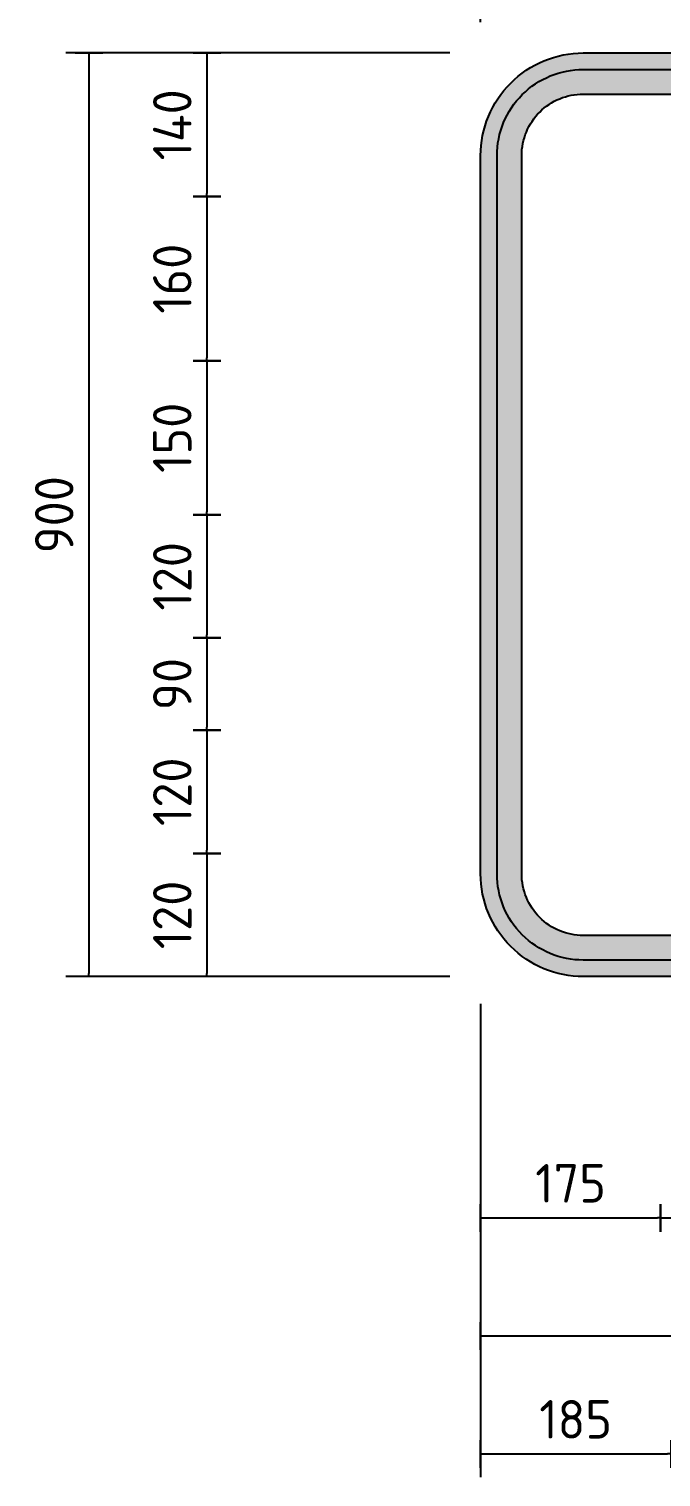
# Model space of a CAD drawing. Extents: x 0 to 420, y 0 to 297.
# Drawn here: x 92.4 to 133.5, y 136.6 to 230.6 of the extents above; entities that cross this region are included whole.
import ezdxf

# ---------------------------------------------------------------- set-up
doc = ezdxf.new("R2010")
doc.units = 0
doc.header["$PDMODE"] = 3
doc.layers.get('0').update_dxf_attribs({"linetype": 'CONTINUOUS'})
doc.layers.get('DEFPOINTS').update_dxf_attribs({"linetype": 'CONTINUOUS'})
doc.layers.add('L25', color=1, linetype='CONTINUOUS')
doc.layers.add('T25', color=1, linetype='CONTINUOUS')
doc.layers.add('YELLOW', color=7, linetype='CONTINUOUS', true_color=0xfcd900)
doc.styles.add('ISO', font='iso3098b.shx')
doc.dimstyles.new('SIGNSDIM', dxfattribs={"dimtxt": 2.5, "dimasz": 0.2, "dimexe": 1.5, "dimexo": 2, "dimgap": 1, "dimtad": 1, "dimdec": 4, "dimlfac": 15, "dimrnd": 1, "dimdsep": 46, "dimtxsty": 'ISO', "dimblk": 'SGNDIM', "dimcen": 2.5, "dimse2": 1, "dimadec": 0, "dimazin": 0, "dimtfac": 1, "dimtdec": 4, "dimtix": 1, "dimtmove": 0, "dimatfit": 3, "dimldrblk": 'SGNDIM', "dimfxl": 1, "dimtolj": 1, "dimtzin": 0, "dimarcsym": 0})

# ---------------------------------------------------------------- blocks, each defined once
blk = doc.blocks.new('SGNDIM')
for p, q in [((0, 0), (-1, 0)), ((0, 4.5), (0, -4.5))]:
    blk.add_line(p, q)
blk = doc.blocks.new('*D11')
at = {"layer": 'DEFPOINTS', "color": 0, "transparency": 16777216}
for p in [(275.1, 244.128), (121.767, 229.079), (275.1, 229.079)]:
    blk.add_point(p, dxfattribs=at)
at = {"layer": 'T25', "color": 0, "lineweight": -2, "transparency": 16777216}
for p, q in [((121.767, 231.079), (121.767, 245.628)), ((275.1, 231.079), (275.1, 245.628)), ((121.967, 244.128), (274.9, 244.128))]:
    blk.add_line(p, q, dxfattribs=at)
at = {"layer": 'T25', "color": 0, "lineweight": -2, "transparency": 16777216, "xscale": 0.2, "yscale": 0.2, "zscale": 0.2, "rotation": 180}
blk.add_blockref('SGNDIM', (121.767, 244.128), dxfattribs=at)
at = {"layer": 'T25', "color": 0, "lineweight": -2, "transparency": 16777216, "xscale": 0.2, "yscale": 0.2, "zscale": 0.2}
blk.add_blockref('SGNDIM', (275.1, 244.128), dxfattribs=at)
at = {"layer": 'T25', "color": 0, "transparency": 16777216, "insert": (198.434, 246.378), "char_height": 2.5, "attachment_point": 5, "style": 'ISO'}
blk.add_mtext('\\A1;2300', dxfattribs=at)
blk = doc.blocks.new('*D12')
at = {"layer": 'DEFPOINTS', "color": 0, "transparency": 16777216}
for p in [(107.9, 177.079), (103.993, 169.079), (107.9, 169.079)]:
    blk.add_point(p, dxfattribs=at)
at = {"layer": 'T25', "color": 0, "lineweight": -2, "transparency": 16777216}
for p, q in [((103.993, 176.879), (103.993, 169.279)), ((105.9, 169.079), (102.493, 169.079))]:
    blk.add_line(p, q, dxfattribs=at)
at = {"layer": 'T25', "color": 0, "lineweight": -2, "transparency": 16777216, "xscale": 0.2, "yscale": 0.2, "zscale": 0.2}
for p, rotation in [((103.993, 177.079), 90), ((103.993, 169.079), 270)]:
    blk.add_blockref('SGNDIM', p, dxfattribs=dict(at, rotation=rotation))
at = {"layer": 'T25', "color": 0, "transparency": 16777216, "insert": (101.743, 173.079), "char_height": 2.5, "attachment_point": 5, "rotation": 90, "style": 'ISO'}
blk.add_mtext('\\A1;120', dxfattribs=at)
blk = doc.blocks.new('*D13')
at = {"layer": 'DEFPOINTS', "color": 0, "transparency": 16777216}
for p in [(121.767, 185.079), (103.993, 177.079), (121.767, 177.079)]:
    blk.add_point(p, dxfattribs=at)
at = {"layer": 'T25', "color": 0, "lineweight": -2, "transparency": 16777216}
blk.add_line((103.993, 184.879), (103.993, 177.279), dxfattribs=at)
at = {"layer": 'T25', "color": 0, "lineweight": -2, "transparency": 16777216, "xscale": 0.2, "yscale": 0.2, "zscale": 0.2}
for p, rotation in [((103.993, 185.079), 90), ((103.993, 177.079), 270)]:
    blk.add_blockref('SGNDIM', p, dxfattribs=dict(at, rotation=rotation))
at = {"layer": 'T25', "color": 0, "transparency": 16777216, "insert": (101.743, 181.079), "char_height": 2.5, "attachment_point": 5, "rotation": 90, "style": 'ISO'}
blk.add_mtext('\\A1;120', dxfattribs=at)
blk = doc.blocks.new('*D14')
at = {"layer": 'DEFPOINTS', "color": 0, "transparency": 16777216}
for p in [(109.593, 191.079), (103.993, 185.079), (109.593, 185.079)]:
    blk.add_point(p, dxfattribs=at)
at = {"layer": 'T25', "color": 0, "lineweight": -2, "transparency": 16777216}
blk.add_line((103.993, 190.879), (103.993, 185.279), dxfattribs=at)
at = {"layer": 'T25', "color": 0, "lineweight": -2, "transparency": 16777216, "xscale": 0.2, "yscale": 0.2, "zscale": 0.2}
for p, rotation in [((103.993, 191.079), 90), ((103.993, 185.079), 270)]:
    blk.add_blockref('SGNDIM', p, dxfattribs=dict(at, rotation=rotation))
at = {"layer": 'T25', "color": 0, "transparency": 16777216, "insert": (101.743, 188.079), "char_height": 2.5, "attachment_point": 5, "rotation": 90, "style": 'ISO'}
blk.add_mtext('\\A1;90', dxfattribs=at)
blk = doc.blocks.new('*D15')
at = {"layer": 'DEFPOINTS', "color": 0, "transparency": 16777216}
for p in [(121.767, 199.079), (103.993, 191.079), (121.767, 191.079)]:
    blk.add_point(p, dxfattribs=at)
at = {"layer": 'T25', "color": 0, "lineweight": -2, "transparency": 16777216}
blk.add_line((103.993, 198.879), (103.993, 191.279), dxfattribs=at)
at = {"layer": 'T25', "color": 0, "lineweight": -2, "transparency": 16777216, "xscale": 0.2, "yscale": 0.2, "zscale": 0.2}
for p, rotation in [((103.993, 199.079), 90), ((103.993, 191.079), 270)]:
    blk.add_blockref('SGNDIM', p, dxfattribs=dict(at, rotation=rotation))
at = {"layer": 'T25', "color": 0, "transparency": 16777216, "insert": (101.743, 195.079), "char_height": 2.5, "attachment_point": 5, "rotation": 90, "style": 'ISO'}
blk.add_mtext('\\A1;120', dxfattribs=at)
blk = doc.blocks.new('*D16')
at = {"layer": 'DEFPOINTS', "color": 0, "transparency": 16777216}
for p in [(115.1, 209.079), (103.993, 199.079), (115.1, 199.079)]:
    blk.add_point(p, dxfattribs=at)
at = {"layer": 'T25', "color": 0, "lineweight": -2, "transparency": 16777216}
blk.add_line((103.993, 208.879), (103.993, 199.279), dxfattribs=at)
at = {"layer": 'T25', "color": 0, "lineweight": -2, "transparency": 16777216, "xscale": 0.2, "yscale": 0.2, "zscale": 0.2}
for p, rotation in [((103.993, 209.079), 90), ((103.993, 199.079), 270)]:
    blk.add_blockref('SGNDIM', p, dxfattribs=dict(at, rotation=rotation))
at = {"layer": 'T25', "color": 0, "transparency": 16777216, "insert": (101.743, 204.079), "char_height": 2.5, "attachment_point": 5, "rotation": 90, "style": 'ISO'}
blk.add_mtext('\\A1;150', dxfattribs=at)
blk = doc.blocks.new('*D17')
at = {"layer": 'DEFPOINTS', "color": 0, "transparency": 16777216}
for p in [(121.767, 219.746), (103.993, 209.079), (121.767, 209.079)]:
    blk.add_point(p, dxfattribs=at)
at = {"layer": 'T25', "color": 0, "lineweight": -2, "transparency": 16777216}
blk.add_line((103.993, 219.546), (103.993, 209.279), dxfattribs=at)
at = {"layer": 'T25', "color": 0, "lineweight": -2, "transparency": 16777216, "xscale": 0.2, "yscale": 0.2, "zscale": 0.2}
for p, rotation in [((103.993, 219.746), 90), ((103.993, 209.079), 270)]:
    blk.add_blockref('SGNDIM', p, dxfattribs=dict(at, rotation=rotation))
at = {"layer": 'T25', "color": 0, "transparency": 16777216, "insert": (101.743, 214.412), "char_height": 2.5, "attachment_point": 5, "rotation": 90, "style": 'ISO'}
blk.add_mtext('\\A1;160', dxfattribs=at)
blk = doc.blocks.new('*D18')
at = {"layer": 'DEFPOINTS', "color": 0, "transparency": 16777216}
for p in [(110.034, 229.079), (103.993, 219.746), (110.034, 219.746)]:
    blk.add_point(p, dxfattribs=at)
at = {"layer": 'T25', "color": 0, "lineweight": -2, "transparency": 16777216}
for p, q in [((108.034, 229.079), (102.493, 229.079)), ((103.993, 228.879), (103.993, 219.946))]:
    blk.add_line(p, q, dxfattribs=at)
at = {"layer": 'T25', "color": 0, "lineweight": -2, "transparency": 16777216, "xscale": 0.2, "yscale": 0.2, "zscale": 0.2}
for p, rotation in [((103.993, 229.079), 90), ((103.993, 219.746), 270)]:
    blk.add_blockref('SGNDIM', p, dxfattribs=dict(at, rotation=rotation))
at = {"layer": 'T25', "color": 0, "transparency": 16777216, "insert": (101.743, 224.412), "char_height": 2.5, "attachment_point": 5, "rotation": 90, "style": 'ISO'}
blk.add_mtext('\\A1;140', dxfattribs=at)
blk = doc.blocks.new('*D23')
at = {"layer": 'DEFPOINTS', "color": 0, "transparency": 16777216}
for p in [(121.767, 169.304), (134.11, 169.304), (134.11, 138.061)]:
    blk.add_point(p, dxfattribs=at)
at = {"layer": 'T25', "color": 0, "lineweight": -2, "transparency": 16777216}
for p, q in [((121.767, 167.304), (121.767, 136.561)), ((121.967, 138.061), (133.91, 138.061))]:
    blk.add_line(p, q, dxfattribs=at)
at = {"layer": 'T25', "color": 0, "lineweight": -2, "transparency": 16777216, "xscale": 0.2, "yscale": 0.2, "zscale": 0.2, "rotation": 180}
blk.add_blockref('SGNDIM', (121.767, 138.061), dxfattribs=at)
at = {"layer": 'T25', "color": 0, "lineweight": -2, "transparency": 16777216, "xscale": 0.2, "yscale": 0.2, "zscale": 0.2}
blk.add_blockref('SGNDIM', (134.11, 138.061), dxfattribs=at)
at = {"layer": 'T25', "color": 0, "transparency": 16777216, "insert": (127.938, 140.311), "char_height": 2.5, "attachment_point": 5, "style": 'ISO'}
blk.add_mtext('\\A1;185', dxfattribs=at)
blk = doc.blocks.new('*D28')
at = {"layer": 'DEFPOINTS', "color": 0, "transparency": 16777216}
for p in [(121.767, 169.079), (157.104, 169.079), (157.104, 145.728)]:
    blk.add_point(p, dxfattribs=at)
at = {"layer": 'T25', "color": 0, "lineweight": -2, "transparency": 16777216}
for p, q in [((121.767, 167.079), (121.767, 144.228)), ((121.967, 145.728), (156.904, 145.728))]:
    blk.add_line(p, q, dxfattribs=at)
at = {"layer": 'T25', "color": 0, "lineweight": -2, "transparency": 16777216, "xscale": 0.2, "yscale": 0.2, "zscale": 0.2, "rotation": 180}
blk.add_blockref('SGNDIM', (121.767, 145.728), dxfattribs=at)
at = {"layer": 'T25', "color": 0, "lineweight": -2, "transparency": 16777216, "xscale": 0.2, "yscale": 0.2, "zscale": 0.2}
blk.add_blockref('SGNDIM', (157.104, 145.728), dxfattribs=at)
at = {"layer": 'T25', "color": 0, "transparency": 16777216, "insert": (139.436, 147.978), "char_height": 2.5, "attachment_point": 5, "style": 'ISO'}
blk.add_mtext('\\A1;530', dxfattribs=at)
blk = doc.blocks.new('*D34')
at = {"layer": 'DEFPOINTS', "color": 0, "transparency": 16777216}
for p in [(133.452, 169.079), (197.334, 169.079), (197.334, 153.394)]:
    blk.add_point(p, dxfattribs=at)
at = {"layer": 'T25', "color": 0, "lineweight": -2, "transparency": 16777216}
blk.add_line((133.652, 153.394), (197.134, 153.394), dxfattribs=at)
at = {"layer": 'T25', "color": 0, "lineweight": -2, "transparency": 16777216, "xscale": 0.2, "yscale": 0.2, "zscale": 0.2, "rotation": 180}
blk.add_blockref('SGNDIM', (133.452, 153.394), dxfattribs=at)
at = {"layer": 'T25', "color": 0, "lineweight": -2, "transparency": 16777216, "xscale": 0.2, "yscale": 0.2, "zscale": 0.2}
blk.add_blockref('SGNDIM', (197.334, 153.394), dxfattribs=at)
at = {"layer": 'T25', "color": 0, "transparency": 16777216, "insert": (165.393, 155.644), "char_height": 2.5, "attachment_point": 5, "style": 'ISO'}
blk.add_mtext('\\A1;958', dxfattribs=at)
blk = doc.blocks.new('*D35')
at = {"layer": 'DEFPOINTS', "color": 0, "transparency": 16777216}
for p in [(121.767, 169.079), (133.452, 169.079), (133.452, 153.394)]:
    blk.add_point(p, dxfattribs=at)
at = {"layer": 'T25', "color": 0, "lineweight": -2, "transparency": 16777216}
for p, q in [((121.767, 167.079), (121.767, 151.894)), ((121.967, 153.394), (133.252, 153.394))]:
    blk.add_line(p, q, dxfattribs=at)
at = {"layer": 'T25', "color": 0, "lineweight": -2, "transparency": 16777216, "xscale": 0.2, "yscale": 0.2, "zscale": 0.2, "rotation": 180}
blk.add_blockref('SGNDIM', (121.767, 153.394), dxfattribs=at)
at = {"layer": 'T25', "color": 0, "lineweight": -2, "transparency": 16777216, "xscale": 0.2, "yscale": 0.2, "zscale": 0.2}
blk.add_blockref('SGNDIM', (133.452, 153.394), dxfattribs=at)
at = {"layer": 'T25', "color": 0, "transparency": 16777216, "insert": (127.609, 155.644), "char_height": 2.5, "attachment_point": 5, "style": 'ISO'}
blk.add_mtext('\\A1;175', dxfattribs=at)
blk = doc.blocks.new('*D36')
at = {"layer": 'DEFPOINTS', "color": 0, "transparency": 16777216}
for p in [(121.767, 229.079), (96.326, 169.079), (121.767, 169.079)]:
    blk.add_point(p, dxfattribs=at)
at = {"layer": 'T25', "color": 0, "lineweight": -2, "transparency": 16777216}
for p, q in [((119.767, 229.079), (94.826, 229.079)), ((96.326, 228.879), (96.326, 169.279)), ((119.767, 169.079), (94.826, 169.079))]:
    blk.add_line(p, q, dxfattribs=at)
at = {"layer": 'T25', "color": 0, "lineweight": -2, "transparency": 16777216, "xscale": 0.2, "yscale": 0.2, "zscale": 0.2}
for p, rotation in [((96.326, 229.079), 90), ((96.326, 169.079), 270)]:
    blk.add_blockref('SGNDIM', p, dxfattribs=dict(at, rotation=rotation))
at = {"layer": 'T25', "color": 0, "transparency": 16777216, "insert": (94.076, 199.079), "char_height": 2.5, "attachment_point": 5, "rotation": 90, "style": 'ISO'}
blk.add_mtext('\\A1;900', dxfattribs=at)

msp = doc.modelspace()

# ---------------------------------------------------------------- hatches: boundary and pattern name
at = {"layer": 'L25'}
h = msp.add_hatch(color=256, dxfattribs=at)
edge = h.paths.add_edge_path()
edge.add_line((122.8335807, 175.7455848), (122.8335807, 222.4122515))
edge.add_arc((128.4335807, 222.4122515), 5.6, 90, 180, ccw=False)
edge.add_line((128.4335807, 228.0122515), (268.4335807, 228.0122515))
edge.add_arc((268.4335807, 222.4122515), 5.6, 0, 90, ccw=False)
edge.add_line((274.0335807, 222.4122515), (274.0335807, 175.7455848))
edge.add_arc((268.4335807, 175.7455848), 5.6, -90, 0, ccw=False)
edge.add_line((268.4335807, 170.1455848), (128.4335807, 170.1455848))
edge.add_arc((128.4335807, 175.7455848), 5.6, 180, 270, ccw=False)
edge = h.paths.add_edge_path(flags=16)
edge.add_line((124.4335807, 175.7455848), (124.4335807, 222.4122515))
edge.add_arc((128.4335807, 222.4122515), 4, 90, 180, ccw=False)
edge.add_line((128.4335807, 226.4122515), (268.4335807, 226.4122515))
edge.add_arc((268.4335807, 222.4122515), 4, 0, 90, ccw=False)
edge.add_line((272.4335807, 222.4122515), (272.4335807, 175.7455848))
edge.add_arc((268.4335807, 175.7455848), 4, -90, 0, ccw=False)
edge.add_line((268.4335807, 171.7455848), (128.4335807, 171.7455848))
edge.add_arc((128.4335807, 175.7455848), 4, 180, 270, ccw=False)
at = {"layer": 'YELLOW'}
h = msp.add_hatch(color=256, dxfattribs=at)
edge = h.paths.add_edge_path()
edge.add_line((121.766914, 175.7455848), (121.766914, 222.4122515))
edge.add_arc((128.4335807, 222.4122515), 6.6666667, 90, 180, ccw=False)
edge.add_line((128.4335807, 229.0789182), (268.4335807, 229.0789182))
edge.add_arc((268.4335807, 222.4122515), 6.6666667, 0, 90, ccw=False)
edge.add_line((275.1002473, 222.4122515), (275.1002473, 175.7455848))
edge.add_arc((268.4335807, 175.7455848), 6.6666667, -90, 0, ccw=False)
edge.add_line((268.4335807, 169.0789182), (128.4335807, 169.0789182))
edge.add_arc((128.4335807, 175.7455848), 6.6666667, 180, 270, ccw=False)
edge = h.paths.add_edge_path(flags=16)
edge.add_line((122.8335807, 175.7455848), (122.8335807, 222.4122515))
edge.add_arc((128.4335807, 222.4122515), 5.6, 90, 180, ccw=False)
edge.add_line((128.4335807, 228.0122515), (268.4335807, 228.0122515))
edge.add_arc((268.4335807, 222.4122515), 5.6, 0, 90, ccw=False)
edge.add_line((274.0335807, 222.4122515), (274.0335807, 175.7455848))
edge.add_arc((268.4335807, 175.7455848), 5.6, -90, 0, ccw=False)
edge.add_line((268.4335807, 170.1455848), (128.4335807, 170.1455848))
edge.add_arc((128.4335807, 175.7455848), 5.6, 180, 270, ccw=False)

# ---------------------------------------------------------------- linework, layer by layer
at = {"layer": 'L25'}
for points in [[(121.766914, 175.7455848), (121.766914, 222.4122515, -0.4142135624), (128.4335807, 229.0789182), (268.4335807, 229.0789182, -0.4142135624), (275.1002473, 222.4122515), (275.1002473, 175.7455848, -0.4142135624), (268.4335807, 169.0789182), (128.4335807, 169.0789182, -0.4142135624)], [(122.8335807, 175.7455848), (122.8335807, 222.4122515, -0.4142135624), (128.4335807, 228.0122515), (268.4335807, 228.0122515, -0.4142135624), (274.0335807, 222.4122515), (274.0335807, 175.7455848, -0.4142135624), (268.4335807, 170.1455848), (128.4335807, 170.1455848, -0.4142135624)], [(124.4335807, 175.7455848), (124.4335807, 222.4122515, -0.4142135624), (128.4335807, 226.4122515), (268.4335807, 226.4122515, -0.4142135624), (272.4335807, 222.4122515), (272.4335807, 175.7455848, -0.4142135624), (268.4335807, 171.7455848), (128.4335807, 171.7455848, -0.4142135624)]]:
    msp.add_lwpolyline(points, format="xyb", close=True, dxfattribs=at)

# ---------------------------------------------------------------- dimensions: what is measured, and where the dimension line sits
at = {"layer": 'T25'}
for base, p1, p2, override, picture, middle in [((275.1002473, 244.1275507), (121.766914, 229.0789182), (275.1002473, 229.0789182), {"dimse2": 0}, '*D11', (198.4335807, 246.3775507)), ((197.3338837, 153.3944635), (133.4517625, 169.0789182), (197.3338837, 169.0789182), {"dimse1": 1}, '*D34', (165.3928231, 155.6444635))]:
    dim = msp.add_linear_dim(base=base, p1=p1, p2=p2, dimstyle='SIGNSDIM', override=override, dxfattribs=at)
    dim.commit()
    dim.dimension.update_dxf_attribs({"geometry": picture, "text_midpoint": middle})
for base, p1, p2, override, picture, middle in [((96.3260516, 169.0789182), (121.766914, 229.0789182), (121.766914, 169.0789182), {"dimse2": 0}, '*D36', (94.0760516, 199.0789182)), ((103.9927183, 209.0789182), (121.766914, 219.7455848), (121.766914, 209.0789182), {"dimse1": 1}, '*D17', (101.7427183, 214.4122515)), ((103.9927183, 199.0789182), (115.1002473, 209.0789182), (115.1002473, 199.0789182), {"dimse1": 1}, '*D16', (101.7427183, 204.0789182)), ((103.9927183, 191.0789182), (121.766914, 199.0789182), (121.766914, 191.0789182), {"dimse1": 1}, '*D15', (101.7427183, 195.0789182)), ((103.9927183, 185.0789182), (109.5927183, 191.0789182), (109.5927183, 185.0789182), {"dimse1": 1}, '*D14', (101.7427183, 188.0789182)), ((103.9927183, 177.0789182), (121.766914, 185.0789182), (121.766914, 177.0789182), {"dimse1": 1}, '*D13', (101.7427183, 181.0789182)), ((103.9927183, 169.0789182), (107.9002473, 177.0789182), (107.9002473, 169.0789182), {"dimse1": 1, "dimse2": 0}, '*D12', (101.7427183, 173.0789182))]:
    dim = msp.add_linear_dim(base=base, p1=p1, p2=p2, angle=90, dimstyle='SIGNSDIM', override=override, dxfattribs=at)
    dim.commit()
    dim.dimension.update_dxf_attribs({"geometry": picture, "text_midpoint": middle})
dim = msp.add_linear_dim(base=(103.9927183, 219.7455848), p1=(110.0335807, 229.0789182), p2=(110.0335807, 219.7455848), angle=90, dimstyle='SIGNSDIM', dxfattribs=at)
dim.commit()
dim.dimension.update_dxf_attribs({"geometry": '*D18', "text_midpoint": (101.7427183, 224.4122515)})
for base, p1, p2, picture, middle in [((134.1098066, 138.0611302), (121.766914, 169.3035559), (134.1098066, 169.3035559), '*D23', (127.9383603, 140.3111302)), ((157.1041488, 145.7277968), (121.766914, 169.0789182), (157.1041488, 169.0789182), '*D28', (139.4355314, 147.9777968)), ((133.4517625, 153.3944635), (121.766914, 169.0789182), (133.4517625, 169.0789182), '*D35', (127.6093382, 155.6444635))]:
    dim = msp.add_linear_dim(base=base, p1=p1, p2=p2, dimstyle='SIGNSDIM', dxfattribs=at)
    dim.commit()
    dim.dimension.update_dxf_attribs({"geometry": picture, "text_midpoint": middle})

doc.saveas('drawing.dxf')
